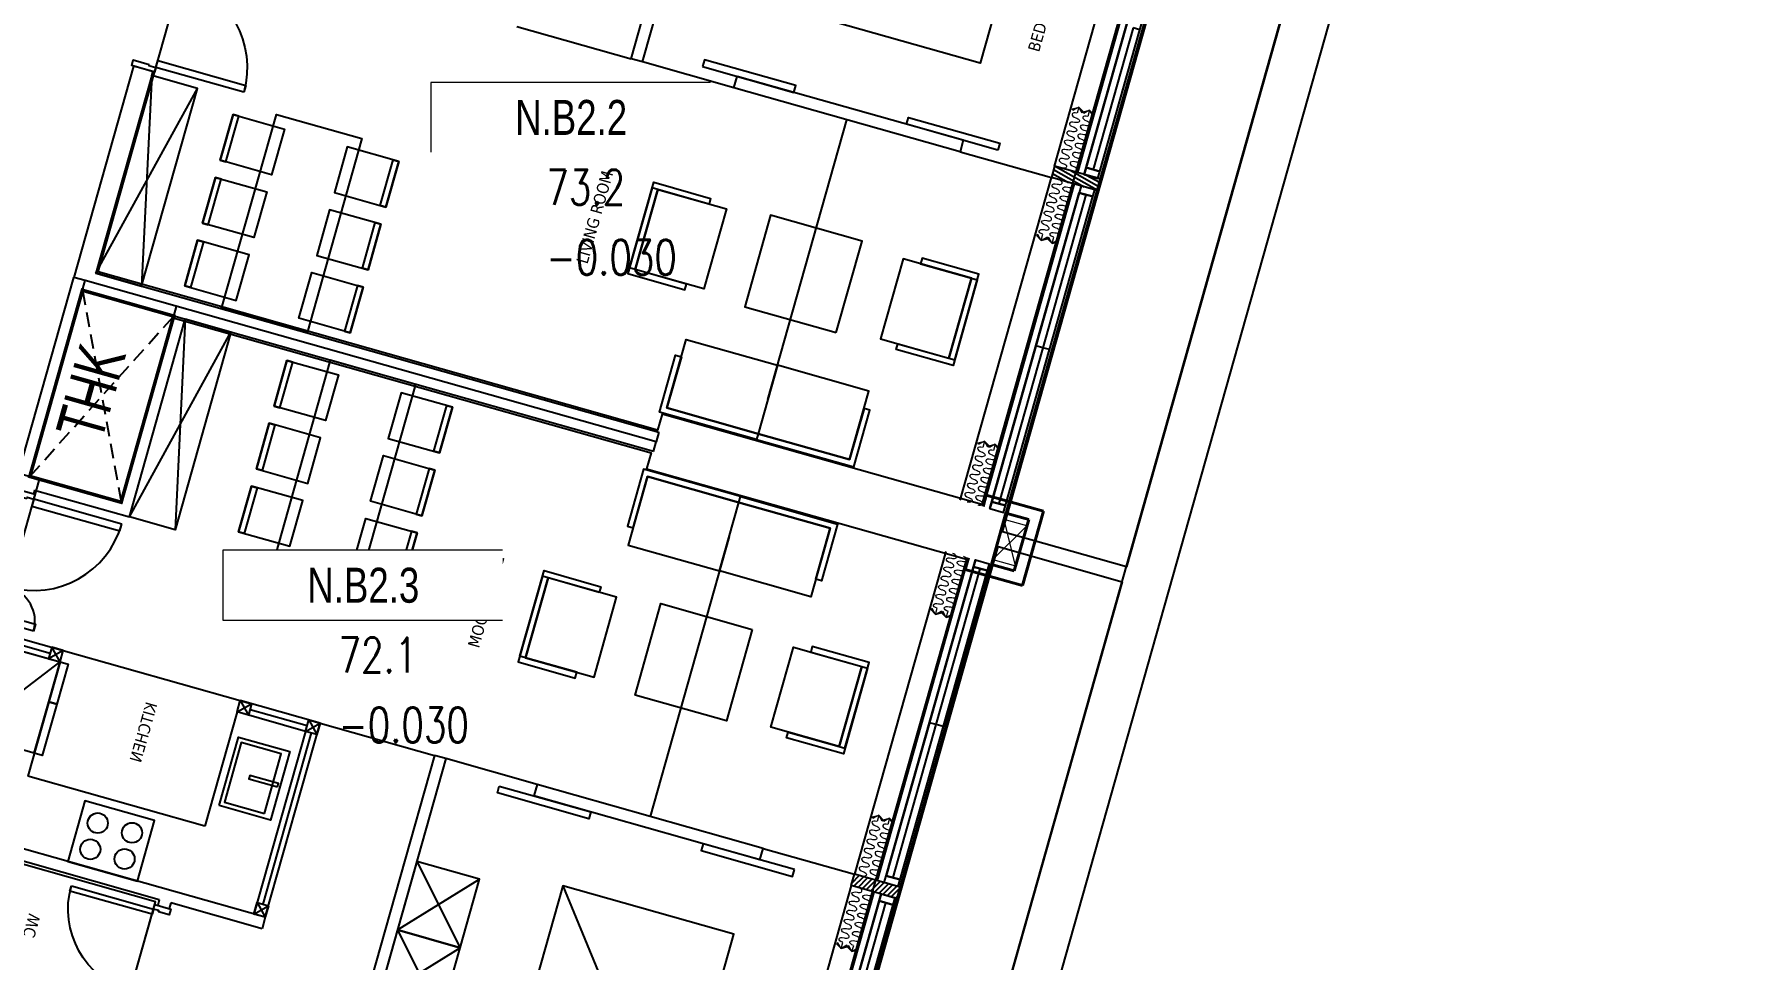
# Model space of a CAD drawing. Header units: millimetres. Extents: x -361675616 to 361246347, y -284141842 to 284396604.
# Drawn here: x -40833 to -26393, y 111729 to 119527 of the extents above; entities that cross this region are included whole.
import ezdxf
from ezdxf.enums import TextEntityAlignment as Align
from ezdxf.xclip import XClip

# ---------------------------------------------------------------- set-up
doc = ezdxf.new("R2010")
doc.units = ezdxf.units.MM
doc.header["$LTSCALE"] = 100
doc.header["$MEASUREMENT"] = 0
doc.header["$XCLIPFRAME"] = 0
doc.set_wipeout_variables(frame=1)
for name, pattern in [('ACAD_ISO03W100', [30, 12, -18]), ('HIDDEN', [0.375, 0.25, -0.125]), ('Xref_ST_MBDV Cot vach 30.7.2022$0$HIDDEN', [0.375, 0.25, -0.125])]:
    doc.linetypes.add(name, pattern=pattern)
for name, color, linetype in [('1VinaPVC-Text', 9, 'Continuous'), ('A-_FURN----_E-_N', 251, 'Continuous'), ('A-_SANIEQPT_E-_N', 251, 'Continuous'), ('A-ANNO-ROOM', 50, 'Continuous'), ('A-WALL-FNSH', 11, 'Continuous'), ('dien tich thong thuy', 3, 'Continuous'), ('IDEA - dim', 251, 'Continuous'), ('KT-Net manh', 139, 'Continuous'), ('KT-Tuong', 1, 'Continuous'), ('Xref_NT1+NT2_MBDV Cot vach_220729$0$ccu12-Thay', 7, 'Continuous'), ('Xref_NT1+NT2_MBDV Cot vach_220729$0$KT-Text', 7, 'Continuous'), ('Xref_ST_MBDV Cot vach 30.7.2022$0$KT-Khuat', 9, 'Xref_ST_MBDV Cot vach 30.7.2022$0$HIDDEN')]:
    doc.layers.add(name, color=color, linetype=linetype)
for name, color, linetype, lineweight in [('CIC36 net manh', 8, 'Continuous', 9), ('KT-Chuviet', 255, 'Continuous', 15), ('KT-lomo nuoc', 3, 'HIDDEN', 5), ('KT-Net cat', 1, 'Continuous', 40), ('KT-Net thay', 7, 'Continuous', 15), ('KT-Net truc', 18, 'Continuous', 15)]:
    doc.layers.add(name, color=color, linetype=linetype, lineweight=lineweight)
doc.styles.add('220126_HDN_HBA typical plan$0$211210_HDN_HBA_TYPICAL PLAN CORE OPT 1$0$HBA-Text', font='GOTHIC.TTF')
doc.styles.add('font unicode ccu', font='arial.ttf')
doc.styles.add('ROMANS', font='ROMANS.SHX')
doc.styles.add('Tahoma', font='tahoma.ttf')
doc.styles.add('Xref_NT1+NT2_MBDV Cot vach_220729$0$Arial', font='arial.ttf', dxfattribs={"width": 0.7})

# ---------------------------------------------------------------- blocks, each defined once
blk = doc.blocks.new('d800')
blk.add_line((760, 70), (40, 70))
for points in [[(40, 790), (40, 70), (85, 70), (85, 790)], [(50, 25), (40, 25), (40, 70), (0, 70), (0, -70), (50, -70)], [(750, 25), (760, 25), (760, 70), (800, 70), (800, -70), (750, -70)]]:
    blk.add_lwpolyline(points, close=True)
blk.add_arc((40, 70), 720, 0, 90)
blk = doc.blocks.new('*U119')
for points in [[(396.7561588253833, -484.1490495130481), (464.3337632049024, -466.3349522090732), (394.4481821902239, -466.0516779393653)], [(482.6951045578201, -398.9039813853606), (464.6170375002125, -396.4493711387506), (464.3337632049024, -466.3349522090732)]]:
    blk.add_hatch(color=256).paths.add_polyline_path(points)
blk.add_line((464.3337632049024, -466.3349522090732), (416.9273155568029, -418.7598943406972))
for points in [[(396.7561588253833, -484.1490495130481), (464.3337632049024, -466.3349522090732), (394.4481821902239, -466.0516779393653)], [(482.6951045578201, -398.9039813853606), (464.6170375002125, -396.4493711387506), (464.3337632049024, -466.3349522090732)]]:
    blk.add_lwpolyline(points, close=True)
for centre in [(16.76743755071067, -17.17677016190672), (85.71403000141326, -87.65612936302188), (155.3043908096025, -157.4940017787478), (224.8947516177918, -227.3318741944736), (294.485112425981, -297.1697466101995), (364.0754732341703, -367.0076190259254)]:
    blk.add_ellipse(centre, major_axis=(34.52187991841241, 31.95056764796491), ratio=0.5238875827070036, start_param=4.731720461219403, end_param=7.873313114809197)
at = {"extrusion": (0, 0, -1)}
for centre in [(51.5728287498025, -52.1059534814385), (120.5194212005051, -122.5853126825537), (190.1097820086943, -192.4231850982796), (259.7001428168836, -262.2610575140054), (329.2905036250728, -332.0989299297313), (398.8808644332621, -401.9368023454572)]:
    blk.add_ellipse(centre, major_axis=(-32.07293168385898, -34.4082260416161), ratio=0.5238875826554585, start_param=4.731720461217387, end_param=7.87331311480718, dxfattribs=at)
blk = doc.blocks.new('*U116')
at = {"ltscale": 5}
blk.add_lwpolyline([(305, -530), (305, -1.13686837721616e-13), (-305, 0), (-305, -530)], close=True, dxfattribs=at)
for centre in [(-150, -150), (150, -150.0000000000001), (-150, -380), (150, -380)]:
    blk.add_circle(centre, 85, dxfattribs=at)
blk = doc.blocks.new('*U117')
at = {"ltscale": 5}
for points in [[(-300, -450), (300, -450), (300, 0), (-300, 0)], [(-261, -65), (261, -65), (261, -415), (-261, -415)], [(-15, -20), (15, -20), (15, -270), (-15, -270)]]:
    blk.add_lwpolyline(points, close=True, dxfattribs=at)
blk = doc.blocks.new('*U115')
at = {"linetype": 'Continuous'}
for points in [[(-724.9999999999999, 750.0000000037254), (-274.9999999999999, 750.0000000037253), (-274.9999999999999, 350.0000000037253), (-724.9999999999999, 350.0000000037254)], [(-724.9999999999999, 350.0000000037254), (-674.9999999999999, 350.0000000037254), (-674.9999999999999, 750.0000000037254), (-724.9999999999999, 750.0000000037254)], [(-375.0000000000002, -849.9999999962746), (374.9999999999998, -849.9999999962748), (375.0000000000002, 850.0000000037252), (-374.9999999999998, 850.0000000037254)], [(725.0000000000001, 750.0000000037252), (275.0000000000001, 750.0000000037253), (275.0000000000001, 350.0000000037252), (725.0000000000001, 350.0000000037252)], [(725.0000000000001, 350.0000000037252), (675.0000000000001, 350.0000000037252), (675.0000000000001, 750.0000000037252), (725.0000000000001, 750.0000000037252)], [(-725, 200.0000000037254), (-274.9999999999999, 200.0000000037253), (-275.0000000000001, -199.9999999962747), (-725, -199.9999999962746)], [(-725, -199.9999999962746), (-675, -199.9999999962746), (-675, 200.0000000037254), (-725, 200.0000000037254)], [(725, 200.0000000037251), (275.0000000000001, 200.0000000037252), (274.9999999999999, -199.9999999962748), (725, -199.9999999962749)], [(725, -199.9999999962749), (675, -199.9999999962748), (675, 200.0000000037252), (725, 200.0000000037251)], [(-725.0000000000001, -749.9999999962746), (-275.0000000000001, -749.9999999962747), (-275.0000000000001, -349.9999999962747), (-725.0000000000001, -349.9999999962746)], [(-725.0000000000001, -349.9999999962746), (-675.0000000000001, -349.9999999962746), (-675.0000000000001, -749.9999999962746), (-725.0000000000001, -749.9999999962746)], [(724.9999999999999, -749.9999999962748), (274.9999999999999, -749.9999999962747), (274.9999999999999, -349.9999999962748), (724.9999999999999, -349.9999999962748)], [(724.9999999999999, -349.9999999962748), (674.9999999999999, -349.9999999962748), (674.9999999999999, -749.9999999962748), (724.9999999999999, -749.9999999962748)]]:
    blk.add_lwpolyline(points, close=True, dxfattribs=at)
blk = doc.blocks.new('dc')
for points in [[(-1100, -40), (-1110, -40), (-1110, -100), (-1150, -100), (-1150, 100), (-1100, 100)], [(-50, -40), (-40, -40), (-40, -100), (0, -100), (0, 100), (-50, 100)], [(-1109.999999999985, -400), (-1109.999999999985, -100), (-1049.999999999985, -100), (-1049.999999999985, -400)], [(-39.99999999998545, -869.9999999999709), (-39.99999999998545, -99.9999999999709), (-99.99999999998545, -99.9999999999709), (-99.99999999998545, -869.9999999999709)]]:
    blk.add_lwpolyline(points, close=True)
for centre, radius, start, end in [((-1110.000000000029, -99.9999999999709), 300.0000000000291, 270, 0), ((-40.0000000000291, -100.0000000000873), 769.9999999999345, 180, 270)]:
    blk.add_arc(centre, radius, start, end)
blk = doc.blocks.new('27')
at = {"layer": 'A-_FURN----_E-_N'}
h = blk.add_hatch(dxfattribs=at)
h.set_pattern_fill('ANSI31', color=256, scale=9.999999999999993, angle=105.7787795901379)
h.set_pattern_definition([(150.7787795901379, (12650.90008585708, -59996.87987092297), (-15.49980791152992, -27.70953725174193), [])])
h.paths.add_polyline_path([(3149.994292274088, 7699.999999294479), (3049.994292274059, 7699.999999294465), (3049.994292274088, 8099.999999294465), (3149.994292274059, 8099.999999294465)])
blk.add_line((-5.820766091346741e-11, 100), (-4.365574568510056e-11, 1.455191522836685e-11))
blk.add_lwpolyline([(84.9999999999709, 5099.999999294523), (2.91038304567337e-11, 5099.999999294509), (-2.91038304567337e-11, 100)])
at = {"color": 6, "const_width": 29.99999999999999}
blk.add_lwpolyline([(84.9999999999709, 900.0000000000146), (1714.999999999956, 900.0000000000146), (1714.999999999971, 100.0000000000146), (84.9999999999709, 100)], close=True, dxfattribs=at)
at = {"layer": 'A-_FURN----_E-_N'}
for p, q in [((3049.994292274088, 4920.000000000015), (3149.994292274074, 4920)), ((3149.994292274088, 2920.000000000029), (4749.994292274103, 2920.000000000015)), ((3149.994292274074, 2320.000000000015), (4149.994292274088, 2320.000000000015)), ((84.99999999995634, 1400.000000000015), (84.99999999994179, 1000.000000000015))]:
    blk.add_line(p, q, dxfattribs=at)
at = {"layer": 'A-_FURN----_E-_N', "linetype": 'Continuous'}
for points in [[(1349.999999999971, 6835.738865495136), (1349.999999999985, 7283.743899560242), (2049.999999999971, 7283.743899560242), (2049.999999999956, 7333.74389956025), (1299.999999999971, 7333.743899560257), (1299.999999999971, 6835.73886549515)], [(2049.999999999942, 6835.738865495136), (2049.999999999971, 7283.743899560242), (1349.999999999985, 7283.743899560242), (1349.999999999927, 7333.743899560257), (2099.999999999942, 7333.743899560242), (2099.999999999971, 6835.73886549515)], [(2049.999999999971, 7283.743899560242), (2049.999999999971, 6683.743899560257), (1349.999999999971, 6683.743899560242), (1349.999999999985, 7283.743899560242)], [(748.005034064845, 6709.999999647203), (299.9999999999854, 6709.999999647218), (299.9999999999563, 5909.999999647218), (249.9999999999854, 5909.999999647211), (249.9999999999709, 6759.999999647225), (748.0050340648304, 6759.999999647218)], [(299.9999999999854, 6709.999999647218), (899.9999999999418, 6709.999999647203), (899.9999999999563, 5909.999999647218), (299.9999999999563, 5909.999999647218)], [(1299.999999999956, 6309.999999647189), (2099.999999999985, 6309.999999647203), (2099.999999999956, 5509.999999647189), (1299.999999999971, 5509.999999647218)], [(748.0050340648304, 5109.999999647218), (299.9999999999563, 5109.999999647218), (299.9999999999563, 5909.999999647218), (249.9999999999854, 5909.999999647211), (249.9999999999709, 5059.999999647203), (748.005034064845, 5059.999999647203)], [(299.9999999999563, 5109.999999647218), (899.9999999999563, 5109.999999647218), (899.9999999999563, 5909.999999647218), (299.9999999999563, 5909.999999647218)], [(2049.999999999971, 4536.256099734179), (2049.999999999971, 5136.256099734164), (1349.999999999956, 5136.256099734179), (1349.999999999942, 4536.256099734179)], [(1349.999999999956, 4984.261133799286), (1349.999999999942, 4536.256099734179), (2049.999999999971, 4536.256099734179), (2049.999999999971, 4486.256099734179), (1299.999999999956, 4486.256099734179), (1299.999999999956, 4984.261133799242)], [(2049.999999999971, 4984.261133799286), (2049.999999999971, 4536.256099734179), (1349.999999999942, 4536.256099734179), (1349.999999999956, 4486.256099734164), (2099.999999999971, 4486.256099734164), (2099.999999999971, 4984.261133799286)], [(4549.994292274088, 4120), (4549.994292274074, 4669.999999993597), (3949.994292274088, 4669.999999993612), (3949.994292274103, 4120), (4549.994292274088, 4120)], [(5149.994292274088, 4120), (5149.994292274059, 4669.999999993612), (4549.994292274074, 4669.999999993597), (4549.994292274088, 4120), (5149.994292274088, 4120)], [(3149.994292274088, 770.0000000000146), (3149.994292274088, 839.9999999999854), (3499.994292274103, 840), (3499.994292274059, 770)], [(3149.994292274088, 170.0000000000146), (3149.994292274088, 770.0000000000146), (3949.994292274059, 770), (3949.994292274074, 170.0000000000582)], [(3499.994292274059, 770), (3499.994292274103, 840), (3949.994292274088, 840.0000000000146), (3949.994292274059, 770)]]:
    blk.add_lwpolyline(points, close=True, dxfattribs=at)
at = {"layer": 'A-WALL-FNSH', "color": 5}
for points in [[(285.0001801965118, 8079.999999313572), (285.0001801965118, 7959.999999313572), (225.0001801965118, 7959.999999313557), (225.0001801964972, 8079.999999313557)], [(2989.994292274088, 7959.999999313499), (285.0001801965118, 7959.999999313572), (285.0001801965118, 8079.999999313572), (2989.994292274074, 8079.999999313492)], [(1649.99714613703, 8019.999999313564), (285.0001801965118, 8019.999999313572), (285.0001801965118, 8079.999999313572), (1649.99714613703, 8079.999999313572)], [(1649.997146137015, 7959.999999313572), (2989.994292274088, 7959.999999313499), (2989.994292274088, 8019.999999313499), (1649.99714613703, 8019.999999313564)], [(3049.994292274059, 8079.999999313513), (3049.994292274074, 7959.999999313513), (2989.994292274088, 7959.999999313499), (2989.994292274074, 8079.999999313492)], [(3209.994292274088, 8079.999999313441), (3209.994292274088, 7959.999999313455), (3149.994292274088, 7959.999999313441), (3149.994292274088, 8079.999999313455)], [(5689.994292274074, 7959.999999313441), (3209.994292274088, 7959.999999313455), (3209.994292274088, 8079.999999313441), (5689.994292274074, 8079.999999313441)], [(4449.994292274059, 8019.999999313455), (3209.994292274103, 8019.999999313455), (3209.994292274088, 8079.999999313441), (4449.994292274074, 8079.999999313441)]]:
    blk.add_lwpolyline(points, close=True, dxfattribs=at)
for points in [[(225.0001801965118, 7959.999999313557), (2989.994292274088, 7959.999999313499)], [(3149.994292274088, 7959.999999313441), (5689.994292274074, 7959.999999313441)], [(3099.994292274059, 2419.999999999985), (3099.994292274103, 2920)], [(3149.994292274103, 2970), (4649.994292274103, 2969.999999999985)], [(3099.994292274088, 270), (3099.994292274074, 670)]]:
    blk.add_lwpolyline(points, dxfattribs=at)
at = {"layer": 'IDEA - dim'}
for p, q in [((8475.000180194795, 8099.999999294552), (225.0001801965118, 8099.999999294363)), ((3049.994292274088, 8099.999999294465), (3049.994292274059, 7699.999999294465)), ((3149.994292274059, 8099.999999294465), (3149.994292274088, 7699.999999294479)), ((3049.994292274074, 7899.999999294421), (225.0001801965263, 7899.999999294363)), ((5749.994292274088, 7899.999999294465), (3149.994292274074, 7899.999999294407)), ((3149.994292274088, 7699.999999294479), (3049.994292274059, 7699.999999294465)), ((3049.994292274059, 6899.999999294479), (3049.994292274088, 4920.000000000015)), ((3149.994292274088, 6899.999999294472), (3049.994292274059, 6899.999999294479)), ((3149.994292274088, 6899.999999294472), (3149.994292274074, 4920)), ((3049.994292274088, 3020.000000000015), (3049.994292274059, 2320.000000000015)), ((4749.994292274074, 3019.999999999985), (3049.994292274088, 3020.000000000015)), ((3049.994292274059, 2920), (3149.994292274088, 3020.000000000015)), ((3149.994292274088, 2920.000000000029), (3049.994292274088, 3020.000000000015)), ((3149.994292274074, 2920.000000000087), (3149.994292274074, 2320.000000000015)), ((4649.994292274074, 2920.000000000015), (4749.994292274074, 3019.999999999985)), ((4749.994292274103, 2920.000000000015), (4649.994292274074, 3020)), ((3049.994292274059, 2320.000000000015), (3149.994292274074, 2420.000000000015)), ((3149.994292274074, 2320.000000000015), (3049.994292274103, 2420.000000000015)), ((4149.994292274088, 2320.000000000015), (4149.994292274088, 770.0000000000146)), ((3049.994292274059, 170.0000000000146), (3049.994292274059, 770.0000000000146)), ((3049.994292274059, 770.0000000000146), (3149.994292274059, 670)), ((3149.994292274088, 770.0000000000146), (3049.994292274074, 670.0000000000146)), ((3149.994292274088, 770.0000000000728), (4149.994292274088, 770.0000000000582)), ((3149.994292274074, 269.9999999999854), (3149.994292274088, 770.0000000000146))]:
    blk.add_line(p, q, dxfattribs=at)
for points in [[(3149.994292274088, 7202.6477187071), (3149.994292274088, 6402.647718707085), (3209.994292274088, 6402.647718707114), (3209.994292274117, 7202.647718707114)], [(3149.994292274074, 4617.352280587365), (3149.994292274074, 5417.352280587365), (3209.994292274074, 5417.352280587365), (3209.994292274088, 4617.35228058738)], [(3149.994292274088, 2920.000000000029), (3049.994292274059, 2920), (3049.994292274088, 3020.000000000015), (3149.994292274088, 3020.000000000015)], [(4749.994292274103, 2920.000000000015), (4649.994292274074, 2920.000000000015), (4649.994292274074, 3020), (4749.994292274074, 3019.999999999985)], [(3149.994292274074, 2320.000000000015), (3049.994292274059, 2320.000000000015), (3049.994292274103, 2420.000000000015), (3149.994292274074, 2420.000000000015)], [(4874.994292274059, 195), (6674.994292277814, 195.0000000000146), (6674.994292277799, 2095.000000000058), (4874.994292274088, 2095.000000000073)], [(1814.999999999971, 1000.000000000015), (84.99999999994179, 1000.000000000015), (84.99999999995634, 1400.000000000015), (1814.999999999956, 1400)], [(3149.994292274088, 770.0000000000146), (3049.994292274059, 770.0000000000146), (3049.994292274074, 670.0000000000146), (3149.994292274059, 670)]]:
    blk.add_lwpolyline(points, close=True, dxfattribs=at)
blk.add_lwpolyline([(5713.994292274074, 6859.99999964732), (3813.994292274059, 6859.999999647305), (3813.994292274088, 5359.99999964732), (5713.994292274088, 5359.99999964732)], dxfattribs=at)
at = {"layer": 'KT-Net manh', "linetype": 'ACAD_ISO03W100', "ltscale": 4}
for p, q in [((225.0001801965118, 7699.999999294363), (3049.994292244286, 7699.999999294458)), ((3049.994292274059, 6899.999999294479), (3049.994292244286, 7699.999999294458)), ((3149.994292244271, 7699.999999294465), (5749.994292274045, 7699.999999294465)), ((3813.994292274088, 5359.99999964732), (5713.994292274074, 6859.99999964732)), ((599.9999999999563, 5909.999999647203), (3049.994292274059, 5909.999999647203)), ((3049.994292274088, 4920.000000000015), (3049.994292274088, 4120.000000000015)), ((4549.994292274088, 4120), (3949.994292274088, 4669.999999993612)), ((3949.994292274103, 4120), (4549.994292274074, 4669.999999993597)), ((5149.994292274088, 4120), (4549.994292274074, 4669.999999993597)), ((4549.994292274088, 4120), (5149.994292274059, 4669.999999993612)), ((3049.994292274088, 3020.000000000015), (3049.994292274059, 4020)), ((3049.994292274059, 770.0000000000146), (3049.994292274059, 2320.000000000015)), ((84.99999999994179, 1000.000000000015), (1814.999999999956, 1400)), ((1814.999999999971, 1000.000000000015), (84.99999999995634, 1400.000000000015)), ((3949.994292274074, 170.0000000000582), (3149.994292274088, 770.0000000000146))]:
    blk.add_line(p, q, dxfattribs=at)
at = {"layer": 'KT-Tuong'}
for p, q in [((84.99999999995634, 5099.999999294538), (84.9999999999709, 900.0000000000146)), ((3049.994292274088, 4120.000000000015), (3049.994292274059, 4020)), ((3049.994292274088, 4120.000000000015), (5749.994292274088, 4120)), ((3049.994292274059, 4020), (5749.994292274074, 4020.000000000015)), ((4749.994292274074, 3019.999999999985), (4849.994292274088, 3020.000000000015)), ((4749.994292274074, 3019.999999999985), (4749.994292274045, 170.0000000000146)), ((4849.994292274088, 3020.000000000015), (4849.994292274074, 2219.999999999985)), ((4849.994292272197, 2219.999999999985), (4899.994292274074, 2220.000000000015)), ((4849.994292274074, 2120.000000000044), (4849.994292274088, 170)), ((4849.994292272211, 2120.000000000058), (4899.994292274074, 2120.000000000015)), ((84.9999999999709, 900.0000000000146), (-4.365574568510056e-11, 900.0000000000146)), ((1714.999999999956, 900.0000000000146), (84.9999999999709, 900.0000000000146)), ((1714.999999999956, 1.455191522836685e-11), (1714.999999999956, 900.0000000000146)), ((1814.999999999971, 170.0000000000146), (1849.994292274059, 170.0000000000146)), ((1714.999999999971, 100.0000000000146), (-5.820766091346741e-11, 100)), ((1714.999999999956, 1.455191522836685e-11), (-4.365574568510056e-11, 1.455191522836685e-11))]:
    blk.add_line(p, q, dxfattribs=at)
for points in [[(1814.999999999971, 170.0000000000146), (1814.999999999971, 1000.000000000015), (84.99999999994179, 1000.000000000015)], [(-5.820766091346741e-11, 100), (-4.365574568510056e-11, 1.455191522836685e-11)]]:
    blk.add_lwpolyline(points, dxfattribs=at)
at = {"layer": 'Xref_ST_MBDV Cot vach 30.7.2022$0$KT-Khuat', "linetype": 'Xref_ST_MBDV Cot vach 30.7.2022$0$HIDDEN', "ltscale": 5}
for p, q in [((84.9999999999709, 100), (1714.999999999956, 900.0000000000146)), ((1714.999999999971, 100.0000000000146), (84.9999999999709, 900.0000000000146))]:
    blk.add_line(p, q, dxfattribs=at)
at = {"layer": 'A-_FURN----_E-_N', "linetype": 'Continuous', "rotation": 270}
blk.add_blockref('*U115', (934.9999999962165, 2645.000000000015), dxfattribs=at)
at = {"layer": 'A-_FURN----_E-_N', "linetype": 'Continuous', "extrusion": (0, 0, -1), "zscale": -0.9999999999999998, "rotation": 179.9999999999999}
blk.add_blockref('d800', (-4899.994292274059, 2165.000000000015), dxfattribs=at)
at = {"layer": 'A-_FURN----_E-_N', "rotation": 179.9999999999999}
blk.add_blockref('dc', (1849.994292274074, 84.99997074174462), dxfattribs=at)
at = {"layer": 'A-_SANIEQPT_E-_N', "linetype": 'Continuous', "extrusion": (0, 0, -1), "zscale": -0.9999999999999998, "rotation": 359.9999999999999}
blk.add_blockref('*U117', (-3649.994292274088, 2840), dxfattribs=at)
at = {"layer": 'A-_SANIEQPT_E-_N', "linetype": 'Continuous', "rotation": 90}
blk.add_blockref('*U116', (4219.994292274074, 1595), dxfattribs=at)
at = {"layer": 'CIC36 net manh', "color": 8, "xscale": 0.81000000001126, "yscale": 0.81000000001126, "zscale": 0.81000000001126, "rotation": 45.123201203973}
for p in [(225.5284508862678, 7856.29028462265), (3150.522562934042, 7856.29028462265), (225.7461652182974, 7761.336658135711), (3150.740277266057, 7761.336658135682)]:
    blk.add_blockref('*U119', p, dxfattribs=at)
at = {"layer": 'CIC36 net manh', "color": 8, "extrusion": (0, 0, -1), "xscale": 0.8100000000112606, "yscale": 0.8100000000112606, "zscale": -0.8100000000112604, "rotation": 45.12320120397298}
for p in [(-3049.466021554515, 7856.29028462265), (-3049.248307222471, 7761.336658135697)]:
    blk.add_blockref('*U119', p, dxfattribs=at)
at = {"layer": '1VinaPVC-Text', "style": 'Tahoma', "text_generation_flag": 4}
for s, p in [('LIVING ROOM', (1280.21220677899, 4137.080444374005)), ('KITCHEN', (3269.272469775722, 1657.752533752602)), ('WC', (5253.550815632523, 1194.240043426413))]:
    blk.add_text(s, height=100.0000000000054, dxfattribs=at).set_placement(p)
blk = doc.blocks.new('34')
at = {"layer": 'A-_FURN----_E-_N'}
h = blk.add_hatch(dxfattribs=at)
h.set_pattern_fill('ANSI31', color=256, scale=9.999999999999995, angle=211.5575591802759)
h.set_pattern_definition([(256.5575591802759, (115237.8922864832, 116026.232985067), (30.88017535707068, -7.380871894062654), [])])
h.paths.add_polyline_path([(5550.005707726727, 7699.999999293912), (5650.005707726712, 7699.999999293876), (5650.005707726741, 8099.999999293876), (5550.00570772677, 8099.99999929389)])
blk.add_line((8699.999999999985, 99.99999999908323), (8699.999999999985, -9.167706593871117e-10))
blk.add_lwpolyline([(8615.000000000538, 5099.999999293606), (8700.000000000495, 5099.999999293577), (8699.99999999997, 99.99999999906868)])
for p, q in [((5650.005707726406, 4919.999999999418), (5550.005707726406, 4919.999999999432)), ((8614.99999999981, 569.9999999990832), (8614.999999999782, 169.9999999990832))]:
    blk.add_line(p, q, dxfattribs=at)
at = {"layer": 'A-_FURN----_E-_N', "linetype": 'Continuous'}
for points in [[(6650.000000000728, 6835.738865494437), (6650.000000000786, 7283.743899559551), (7350.000000000786, 7283.743899559464), (7350.000000000786, 7333.743899559486), (6600.0000000008, 7333.743899559558), (6600.000000000728, 6835.738865494466)], [(7350.000000000742, 6835.73886549435), (7350.000000000786, 7283.743899559464), (6650.000000000786, 7283.743899559551), (6650.000000000786, 7333.743899559566), (7400.000000000771, 7333.743899559486), (7400.000000000742, 6835.738865494372)], [(6650.000000000786, 7283.743899559551), (6650.000000000713, 6683.743899559566), (7350.000000000742, 6683.743899559457), (7350.000000000786, 7283.743899559464)], [(8400.000000000698, 6709.99999964633), (7800.000000000713, 6709.999999646374), (7800.000000000626, 5909.999999646403), (8400.00000000064, 5909.999999646316)], [(7951.994965935854, 6709.999999646374), (8400.000000000698, 6709.99999964633), (8400.00000000064, 5909.999999646316), (8450.000000000626, 5909.999999646308), (8450.000000000728, 6759.999999646316), (7951.994965935854, 6759.999999646388)], [(7400.000000000684, 6309.999999646425), (6600.000000000669, 6309.999999646519), (6600.000000000597, 5509.999999646519), (7400.000000000611, 5509.999999646439)], [(8400.000000000538, 5109.999999646345), (7800.000000000538, 5109.999999646403), (7800.000000000626, 5909.999999646403), (8400.00000000064, 5909.999999646316)], [(7951.99496593565, 5109.999999646374), (8400.000000000538, 5109.999999646345), (8400.00000000064, 5909.999999646316), (8450.000000000626, 5909.999999646308), (8450.000000000538, 5059.99999964633), (7951.994965935664, 5059.999999646359)], [(6650.000000000495, 4536.25609973348), (6650.000000000553, 5136.25609973348), (7350.000000000524, 5136.256099733408), (7350.00000000048, 4536.256099733408)], [(6650.000000000524, 4984.261133798587), (6650.000000000495, 4536.25609973348), (7350.00000000048, 4536.256099733408), (7350.00000000048, 4486.256099733393), (6600.00000000048, 4486.25609973348), (6600.000000000509, 4984.261133798587)], [(7350.000000000524, 4984.2611337985), (7350.00000000048, 4536.256099733408), (6650.000000000495, 4536.25609973348), (6650.00000000048, 4486.256099733466), (7400.00000000048, 4486.256099733393), (7400.000000000553, 4984.2611337985)]]:
    blk.add_lwpolyline(points, close=True, dxfattribs=at)
at = {"layer": 'A-WALL-FNSH', "color": 5}
for points in [[(3010.005707726741, 7959.99999931315), (5490.005707726741, 7959.999999312888), (5490.005707726741, 8079.999999312873), (3010.005707726756, 8079.999999313142)], [(4250.005707726756, 8019.999999313033), (5490.005707726756, 8019.99999931288), (5490.005707726741, 8079.999999312873), (4250.005707726756, 8079.999999313019)], [(5490.005707726741, 8079.999999312873), (5490.005707726741, 7959.999999312888), (5550.005707726741, 7959.99999931288), (5550.005707726756, 8079.999999312888)], [(5650.005707726756, 8079.999999312924), (5650.005707726756, 7959.999999312924), (5710.005707726741, 7959.999999312895), (5710.005707726756, 8079.999999312902)], [(5710.005707726741, 7959.999999312895), (8414.999819804318, 7959.999999312677), (8414.999819804318, 8079.999999312677), (5710.005707726756, 8079.999999312902)], [(7050.002853863814, 7959.999999312844), (5710.005707726741, 7959.999999312895), (5710.005707726741, 8019.999999312924), (7050.0028538638, 8019.999999312837)], [(7050.0028538638, 8019.999999312837), (8414.999819804318, 8019.999999312677), (8414.999819804318, 8079.999999312677), (7050.002853863814, 8079.999999312822)], [(8414.999819804318, 8079.999999312677), (8414.999819804318, 7959.999999312677), (8474.999819804318, 7959.999999312669), (8474.999819804332, 8079.999999312662)]]:
    blk.add_lwpolyline(points, close=True, dxfattribs=at)
for points in [[(5550.005707726741, 7959.99999931288), (3010.005707726741, 7959.99999931315)], [(8474.999819804318, 7959.999999312669), (5710.005707726741, 7959.999999312895)]]:
    blk.add_lwpolyline(points, dxfattribs=at)
at = {"layer": 'IDEA - dim'}
for p, q in [((224.9998198060057, 8099.999999294567), (8474.999819804347, 8099.999999293468)), ((5550.00570772677, 8099.99999929389), (5550.005707726727, 7699.999999293912)), ((5650.005707726741, 8099.999999293876), (5650.005707726712, 7699.999999293876)), ((2950.005707726741, 7899.999999294188), (5550.005707726727, 7899.999999293817)), ((5650.005707726741, 7899.999999293854), (8474.999819804289, 7899.999999293446)), ((5550.005707726727, 7699.999999293912), (5650.005707726712, 7699.999999293876)), ((5550.00570772661, 6899.999999293883), (5550.005707726406, 4919.999999999432)), ((5550.00570772661, 6899.999999293883), (5650.005707726625, 6899.99999929389)), ((5650.005707726625, 6899.99999929389), (5650.005707726406, 4919.999999999418))]:
    blk.add_line(p, q, dxfattribs=at)
for points in [[(5550.005707726668, 7202.647718706525), (5550.005707726566, 6402.647718706532), (5490.005707726566, 6402.647718706561), (5490.005707726654, 7202.647718706547)], [(5550.005707726392, 4617.352280586798), (5550.005707726465, 5417.352280586783), (5490.005707726465, 5417.352280586783), (5490.005707726377, 4617.352280586827)], [(6884.999999999767, 169.9999999992579), (8614.999999999782, 169.9999999990832), (8614.99999999981, 569.9999999990832), (6884.999999999825, 569.9999999992579)]]:
    blk.add_lwpolyline(points, close=True, dxfattribs=at)
blk.add_lwpolyline([(2986.005707726639, 6859.999999647036), (4886.005707726625, 6859.999999646832), (4886.00570772645, 5359.99999964681), (2986.005707726479, 5359.999999647014)], dxfattribs=at)
at = {"layer": 'KT-Net manh', "linetype": 'ACAD_ISO03W100', "ltscale": 4}
for p, q in [((5550.005707756514, 7699.999999293897), (2950.005707726727, 7699.999999294188)), ((8474.999819804289, 7699.999999293454), (5650.005707756514, 7699.999999293883)), ((5650.005707726625, 6899.99999929389), (5650.005707756514, 7699.999999293883)), ((8100.00000000064, 5909.999999646345), (5650.005707726508, 5909.999999646621)), ((5650.005707726406, 4919.999999999418), (5650.005707726319, 4119.999999999432)), ((5650.005707726188, 3019.999999999418), (5650.005707726319, 4019.999999999403)), ((8614.999999999782, 169.9999999990832), (6884.999999999825, 569.9999999992579)), ((6884.999999999767, 169.9999999992579), (8614.99999999981, 569.9999999990832))]:
    blk.add_line(p, q, dxfattribs=at)
at = {"layer": 'KT-Tuong'}
for p, q in [((5650.005707726319, 4119.999999999432), (2950.005707726319, 4119.999999999724)), ((5650.005707726319, 4119.999999999432), (5650.005707726319, 4019.999999999403)), ((5650.005707726319, 4019.999999999403), (2950.005707726319, 4019.999999999724)), ((6885, 169.9999999992724), (6850.005707725897, 169.999999999287)), ((6850.005707725897, 169.999999999287), (6850.005707725868, -7.130438461899757e-10)), ((6850.005707725868, -7.130438461899757e-10), (8699.999999999985, -9.167706593871117e-10))]:
    blk.add_line(p, q, dxfattribs=at)
blk.add_lwpolyline([(6885, 169.9999999992724), (6884.999999999767, 169.9999999992579), (8614.999999999782, 169.9999999990832), (8615.000000000553, 5099.999999293635)], dxfattribs=at)
at = {"layer": 'A-_FURN----_E-_N', "linetype": 'Continuous', "extrusion": (0, 0, -1), "zscale": -0.9999999999999998, "rotation": 270}
blk.add_blockref('*U115', (-7765.000000003973, 1644.9999999992), dxfattribs=at)
at = {"layer": 'A-_FURN----_E-_N', "extrusion": (0, 0, -1), "zscale": -0.9999999999999998, "rotation": 180.0000000000062}
blk.add_blockref('dc', (-6850.005707725868, 84.99997074103158), dxfattribs=at)
at = {"layer": 'CIC36 net manh', "color": 8, "extrusion": (0, 0, -1), "xscale": 0.8100000000112602, "yscale": 0.8100000000112602, "zscale": -0.8100000000112602, "rotation": 45.12320120397938}
for p in [(-5549.477437066744, 7856.29028462206), (-8474.471549114547, 7856.29028462174), (-5549.259722734714, 7761.336658135122), (-8474.253834782488, 7761.336658134802)]:
    blk.add_blockref('*U119', p, dxfattribs=at)
at = {"layer": 'CIC36 net manh', "color": 8, "xscale": 0.8100000000112604, "yscale": 0.8100000000112604, "zscale": 0.8100000000112604, "rotation": 45.12320120396665}
for p in [(5650.533978446299, 7856.290284622053), (5650.751692778329, 7761.3366581351)]:
    blk.add_blockref('*U119', p, dxfattribs=at)
at = {"layer": '1VinaPVC-Text', "style": 'Tahoma'}
for s, height, p in [('BED ROOM', 99.9999999999984, (4666.718683910425, 7314.062305466279)), ('LIVING ROOM', 100.0000000000094, (7419.787793221403, 4137.080444373234))]:
    blk.add_text(s, height=height, rotation=180, dxfattribs=at).set_placement(p)
blk = doc.blocks.new('TAG CAO DO SAN')
blk.add_wipeout([(1526701.778855525, -266095.2298759429), (1527644.6359120198, -266095.2298759429), (1527644.6359120198, -266566.65840419114), (1526701.778855525, -266566.65840419114)]).dxf.layer = 'KT-Net thay'
at = {"layer": 'KT-Net thay', "flags": 128}
blk.add_lwpolyline([(1526701.778855525, -266095.2298759429), (1526701.778855525, -266566.6584041911), (1527644.63591202, -266566.6584041911), (1527644.63591202, -266095.2298759429)], close=True, dxfattribs=at)
for points in [[(1526701.778855525, -266330.9441400666), (1527644.63591202, -266330.9441400666)], [(1526701.778855525, -266566.6584041911), (1527644.63591202, -266566.6584041911)]]:
    blk.add_lwpolyline(points, dxfattribs=at)
at = {"layer": 'KT-Chuviet', "color": 31, "style": 'ROMANS', "width": 0.75}
blk.add_text('DTTT:', height=117.8571320618522, dxfattribs=at).set_placement((1526748.92170835, -266507.8139601254))
at = {"layer": 'KT-Chuviet', "color": 31, "style": 'font unicode ccu', "width": 0.75}
blk.add_attdef('TÊNPHÒNG', text='', height=117.85713, dxfattribs=at).set_placement((1527175.308820772, -266213.4467624734), align=Align.MIDDLE_CENTER)
at = {"layer": 'KT-Chuviet', "color": 31, "ltscale": 15, "style": 'ROMANS', "width": 0.75, "flags": 8}
blk.add_attdef('CAO-DO', (1527091.943339912, -266507.7298381611), '', height=117.8571320618522, dxfattribs=at)
blk = doc.blocks.new('A$C418F5BC8')
at = {"layer": 'A-ANNO-ROOM', "insert": (648.1133449638728, 1090.790118377889), "char_height": 600, "attachment_point": 2, "rotation": 50.44882673977027, "style": '220126_HDN_HBA typical plan$0$211210_HDN_HBA_TYPICAL PLAN CORE OPT 1$0$HBA-Text'}
blk.add_mtext_dynamic_manual_height_columns('SL-S', width=722857412.8743668, gutter_width=9765.624999999996, heights=[0], dxfattribs=at)
blk = doc.blocks.new('A$C2A6C5140')
at = {"layer": 'A-ANNO-ROOM', "insert": (731.4497625969816, 1190.0169191678, 0.0003277973379295924), "char_height": 600, "attachment_point": 2, "rotation": 50.44882673977027, "style": '220126_HDN_HBA typical plan$0$211210_HDN_HBA_TYPICAL PLAN CORE OPT 1$0$HBA-Text'}
blk.add_mtext_dynamic_manual_height_columns('2-BR', width=722857412.8743668, gutter_width=9765.624999999996, heights=[0], dxfattribs=at)
blk = doc.blocks.new('A$C5388591E')
at = {"layer": 'A-ANNO-ROOM', "insert": (894.3001998505497, 842.1987865094561, 0.0004622000541105721), "char_height": 600, "attachment_point": 2, "rotation": 1.4064704596368105, "style": '220126_HDN_HBA typical plan$0$211210_HDN_HBA_TYPICAL PLAN CORE OPT 1$0$HBA-Text'}
blk.add_mtext_dynamic_manual_height_columns('3-BR', width=722857412.8743668, gutter_width=9765.624999999996, heights=[0], dxfattribs=at)
blk = doc.blocks.new('A$C21AF0CCA')
at = {"layer": 'A-ANNO-ROOM', "insert": (1197.56892258345, 814.6835720778872), "char_height": 600, "attachment_point": 2, "rotation": 0.10542954816276216, "style": '220126_HDN_HBA typical plan$0$211210_HDN_HBA_TYPICAL PLAN CORE OPT 1$0$HBA-Text'}
blk.add_mtext_dynamic_manual_height_columns('1-BR+', width=722857412.8743668, gutter_width=9765.624999999996, heights=[0], dxfattribs=at)
blk = doc.blocks.new('*U364')
at = {"layer": 'KT-lomo nuoc', "ltscale": 500}
for p, q in [((157.1794609717314, -312.7306059659411), (-178.6978908077722, -89.82613189332976)), ((-21.51842983604143, -402.5474408069309), (-2.602085213965211e-18, -0.009297052340116352))]:
    blk.add_line(p, q, dxfattribs=at)
blk.add_lwpolyline([(157.1794609717314, -312.7306059659411), (-21.51842983604143, -402.5474408069309), (-178.6978908077722, -89.82613189332976), (-2.602085213965211e-18, -0.009297052340116352)], close=True, dxfattribs=at)
blk = doc.blocks.new('CTN TB 33-35')
at = {"layer": 'KT-Net cat'}
for p, q in [((-10491.57228752274, -36393.44076058263), (-10518.76466093622, -36489.67264109649)), ((-10010.41288493123, -36529.40262765146), (-10491.57228752153, -36393.44076057838)), ((-10010.41288492927, -36529.40262764803), (-10187.1633121248, -37154.90985101607)), ((-10326.30089990024, -36544.05738792763), (-10448.66658026652, -36977.10085025986)), ((-10133.83713886402, -36598.44213475505), (-10326.3008999005, -36544.05738792571)), ((-10133.83713886247, -36598.4421347524), (-10256.20281922858, -37031.48559708401)), ((-10640.94976290624, -36922.0770492944), (-10668.32271471847, -37018.94798395137)), ((-10187.1633121249, -37154.90985102078), (-10668.32271471719, -37018.94798394685)), ((-10256.20281922878, -37031.48559708771), (-10448.66658026522, -36977.10085025826))]:
    blk.add_line(p, q, dxfattribs=at)
at = {"layer": 'KT-lomo nuoc', "linetype": 'HIDDEN', "xscale": -0.9999999999999997, "rotation": 10.8976534755902}
blk.add_blockref('*U364', (-10341.32649639715, -36597.29885640964, -4.175079598426381e-08), dxfattribs=at)

msp = doc.modelspace()

# ---------------------------------------------------------------- linework, layer by layer
at = {"layer": 'dien tich thong thuy'}
for points, elevation in [([(-30343.54498067914, 123581.6811596568), (-29299.52741993442, 123286.1225029925), (-31629.7963236556, 115039.4483771462), (-32673.91509044501, 115334.4864586574)], -4.222795239777007e-06), ([(-32709.28158876439, 115209.5075269219), (-31665.26711142901, 114913.9497446511), (-33995.43730060418, 106667.6029002438), (-35039.36512864002, 106963.2213777214)], -4.222351799881093e-06)]:
    msp.add_lwpolyline(points, close=True, dxfattribs=dict(at, elevation=elevation))
at = {"layer": 'Xref_NT1+NT2_MBDV Cot vach_220729$0$ccu12-Thay'}
for p, q in [((-39956.46165309243, 85572.02528467994), (-27317.70569260141, 130299.67987496)), ((-39571.53413494888, 85463.25577711556), (-26913.52334386485, 130259.0518375419))]:
    msp.add_line(p, q, dxfattribs=at)
at = {"layer": 'Xref_NT1+NT2_MBDV Cot vach_220729$0$ccu12-Thay', "elevation": -2.232290451789986e-10}
msp.add_lwpolyline([(-41014.83414708802, 85871.771999957), (-27947.33572571424, 132116.7155353283, 0.02468762443620558), (-27655.26175097285, 133393.1449400839, 0.08689377473881693), (-27653.48264326437, 134119.9896245004), (-28143.84158048874, 136121.0379555616), (-32861.93711037447, 155605.6151452961, 0.7715449943642202), (-41527.24667891722, 155769.6534004977), (-55361.54423874433, 106818.0059322045)], format="xyb", dxfattribs=at)

# ---------------------------------------------------------------- block references
at = {"layer": 'IDEA - dim', "rotation": 254.2212141373423}
msp.add_blockref('27', (-40500.77785727297, 117478.7169190992), dxfattribs=at)
at = {"layer": 'KT-Tuong', "rotation": 254.2212141373278}
msp.add_blockref('34', (-38135.04132876032, 125850.890137967), dxfattribs=at)

# ---------------------------------------------------------------- texts
at = {"layer": 'Xref_NT1+NT2_MBDV Cot vach_220729$0$KT-Text', "extrusion": (-2.279760247110746e-08, -7.842662398760276e-08, 0.9999999999999968), "style": 'Xref_NT1+NT2_MBDV Cot vach_220729$0$Arial', "width": 0.7}
msp.add_text('THK', height=400, rotation=74.22122668239095, dxfattribs=at).set_placement((-40162.87814895357, 116457.916388335, -0.008179844152123882), align=Align.CENTER)

# ---------------------------------------------------------------- next in the draw order: block references
at = {"layer": 'KT-Net truc'}
ref = msp.add_blockref('TAG CAO DO SAN', (-3854247.011609934, 784359.6328320649, -3.413046139884756e-05), dxfattribs=dict(at, xscale=2.5, yscale=2.5, zscale=2.5))
XClip(ref).set_block_clipping_path([(1526674.1636322693, -266330.9441400666), (1527644.6359120198, -266095.2298759429)])
ref.add_attrib('CAO-DO', '73.2', (-36517.15326015409, 118090.3082366622, -3.413046139884756e-05), dxfattribs={"layer": 'KT-Chuviet', "color": 31, "ltscale": 15, "height": 294.6428301546305, "style": 'ROMANS', "width": 0.7500000000000001})
ref.add_attrib('CAO-DO', '-0.030', (-36517.15326015409, 117501.022576353, -3.413046139884756e-05), dxfattribs={"layer": 'KT-Chuviet', "color": 31, "ltscale": 15, "height": 294.6428301546305, "style": 'ROMANS', "width": 0.7500000000000001})
ref.add_attrib('TÊNPHÒNG', 'N.B2.2', dxfattribs={"layer": 'KT-Chuviet', "color": 31, "height": 294.642825, "style": 'font unicode ccu', "width": 0.7500000000000001}).set_placement((-36308.73955800293, 118826.0159258815, -3.413046139884756e-05), align=Align.MIDDLE_CENTER)
ref = msp.add_blockref('TAG CAO DO SAN', (-3855998.691231663, 780418.1742481955, -3.413046139884756e-05), dxfattribs=dict(at, xscale=2.5, yscale=2.5, zscale=2.5))
XClip(ref).set_block_clipping_path([(1526674.1636322693, -266330.944140067), (1527644.6359120195, -266095.2298759429)])
ref.add_attrib('CAO-DO', '72.1', (-38268.83288188263, 114148.8496527928, -3.413046139884756e-05), dxfattribs={"layer": 'KT-Chuviet', "color": 31, "ltscale": 15, "height": 294.6428301546305, "style": 'ROMANS', "width": 0.7500000000000001})
ref.add_attrib('CAO-DO', '-0.030', (-38268.83288188263, 113559.5639924835, -3.413046139884756e-05), dxfattribs={"layer": 'KT-Chuviet', "color": 31, "ltscale": 15, "height": 294.6428301546305, "style": 'ROMANS', "width": 0.7500000000000001})
ref.add_attrib('TÊNPHÒNG', 'N.B2.3', dxfattribs={"layer": 'KT-Chuviet', "color": 31, "height": 294.642825, "style": 'font unicode ccu', "width": 0.7500000000000001}).set_placement((-38060.41917973148, 114884.5573420119, -3.413046139884756e-05), align=Align.MIDDLE_CENTER)

# ---------------------------------------------------------------- next in the draw order: linework, layer by layer
at = {"layer": 'dien tich thong thuy'}
for points in [[(-39815.60418785875, 119223.1243127076), (-39511.04932352172, 120300.9212948004), (-39003.91113648767, 122095.64574698), (-38994.2879490765, 122092.9265073712), (-38464.03622536686, 123969.4480525491), (-38122.41307227092, 123872.9150464385), (-37635.66918230359, 125595.4655930308), (-35354.97376586065, 124951.0058057542), (-35352.25452529045, 124960.628996568), (-33268.83611278745, 124371.9145928114), (-33306.90147275349, 124237.1964326919), (-30612.41034242446, 123475.8077532973), (-32052.24811856442, 118380.3240040331)], [(-32052.24811856442, 118380.3240040331), (-32847.62282998519, 115565.549323315), (-35542.11801974422, 116326.9364953186), (-35580.18669224559, 116192.2098463989), (-40295.54839858214, 117524.6372193347), (-39815.60415970301, 119223.1243047516)], [(-40026.62237846513, 108418.3806475343), (-42307.31779490876, 109062.8404348083), (-41820.57390494143, 110785.3909814038), (-42162.19705803709, 110881.9239875146), (-41631.94533432787, 112758.4455326909), (-41641.56852174002, 112761.1647722999), (-41134.43033470643, 114555.88922448), (-40829.8754985255, 115633.6862145288), (-40789.08845646155, 115778.0285330445), (-40101.03055656415, 115583.6029010182), (-39661.87335878866, 117137.7476713202), (-35634.57208810251, 115999.7476434043), (-35672.64128781534, 115865.0234462075), (-32978.14635494982, 115103.6340124108), (-33773.52234175582, 112288.8573525268), (-34472.36692120681, 109815.6981878607), (-34507.71703271975, 109690.5967505547), (-35213.36011400457, 107193.3759434253), (-37907.85543836332, 107954.7631534644), (-37945.92362232762, 107820.0426722269), (-40029.34161807468, 108408.7574601204), (-40026.62237846513, 108418.3806475343)]]:
    msp.add_lwpolyline(points, dxfattribs=at)

# ---------------------------------------------------------------- next in the draw order: block references
msp.add_blockref('CTN TB 33-35', (-22318.51364461955, 152036.7143738797))
at = {"layer": 'A-ANNO-ROOM'}
for p in [(-189530.7069264457, 172460.371857256, 5.460855537377236e-05), (-190889.2165836156, 167537.1358825558, 5.460855537377236e-05), (-200792.6048307914, 136225.8008255112, 5.461079910308954e-05)]:
    msp.add_blockref('A$C21AF0CCA', p, dxfattribs=at)
at = {"layer": 'dien tich thong thuy'}
for name, p in [('A$C418F5BC8', (-193627.8332148665, 162535.8262730713, 9.919419487628366e-05)), ('A$C418F5BC8', (-196423.0946702335, 158761.0613374173, 4.458552763712727e-05)), ('A$C2A6C5140', (-184324.1430110714, 156728.0149816945, 9.919419487628366e-05)), ('A$C418F5BC8', (-197159.0469856003, 154394.2669833445, 4.458552763712727e-05)), ('A$C418F5BC8', (-196884.0167786681, 150046.204543676, 4.458552763712727e-05)), ('A$C2A6C5140', (-186961.9323272624, 149139.8789736559, 9.919419487628366e-05)), ('A$C418F5BC8', (-198454.1163311225, 145455.9680739344, 9.919419487628366e-05)), ('A$C418F5BC8', (-199747.9958968313, 141469.2998190825, 4.458552763712727e-05)), ('A$C2A6C5140', (-189508.6406398182, 140127.2670308392, 9.919419487628366e-05)), ('A$C2A6C5140', (-191916.6485208535, 131438.3902857853, 4.458552763712727e-05)), ('A$C2A6C5140', (-194202.4980069638, 124603.3394083548, 4.458552763712727e-05)), ('A$C2A6C5140', (-196141.1504808805, 116842.4965355621, 9.919419487628366e-05)), ('A$C5388591E', (-189972.9039226725, 179563.5512734677, 4.458570785358675e-05)), ('A$C5388591E', (-206737.6566015921, 115340.5219298684, 9.91946273371655e-05))]:
    msp.add_blockref(name, p, dxfattribs=at)

doc.saveas('drawing.dxf')
